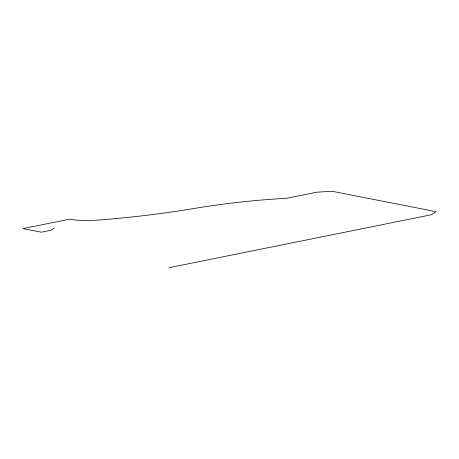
<?xml version="1.0" encoding="UTF-8"?>
<svg xmlns="http://www.w3.org/2000/svg" width="459" height="459" viewBox="0 0 459 459"><rect width="100%" height="100%" fill="white"/><g stroke="black" fill="none" stroke-linecap="round" stroke-linejoin="round"><path stroke-width="0.69" d="M54.076 228.02L51.414 230.177L41.35 232.208L22.95 228.605L69.911 219.127A45.607 7.528 -6.5 0 0 103.281 219.695A187.995 31.028 -6.5 0 0 194.679 208.392A142.215 23.472 -6.5 0 1 286.347 198.317L316.618 192.206L332.035 191.26L436.05 211.651L431.506 214.732L168.855 267.74"/></g></svg>
